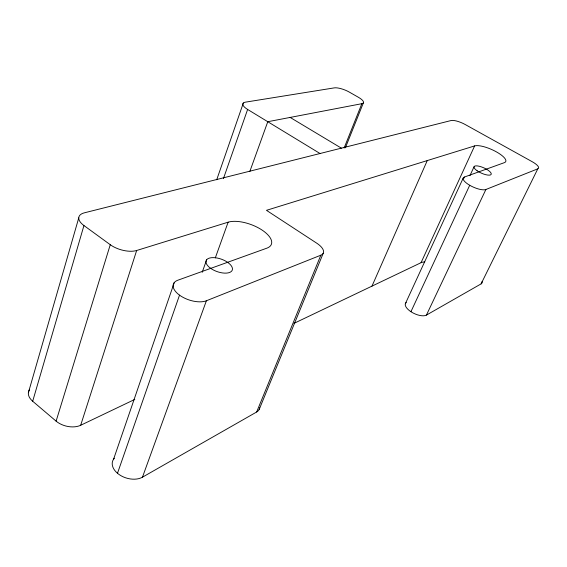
<?xml version="1.0" encoding="UTF-8"?>
<svg xmlns="http://www.w3.org/2000/svg" width="567" height="567" viewBox="0 0 567 567"><rect width="100%" height="100%" fill="white"/><g stroke="black" fill="none" stroke-linecap="round" stroke-linejoin="round"><path stroke-width="0.85" d="M28.371 392.747L78.756 217.898M134.804 399.409L80.67 425.271A17.527 10.964 14.3 0 1 56.112 421.146L32.695 401.252L83.944 225.546A18.909 8.767 16 0 1 84.398 212.816L451.07 120.544A11.326 3.239 23.1 0 1 465.11 124.471L532.101 161.652A11.794 3.409 24.3 0 1 537.792 168.831L481.099 283.883L426.427 315.096A12.233 5.379 25.2 0 1 411.422 312.02A12.233 5.379 25.2 0 1 406.256 302.509M56.112 421.146L110.26 244.71L83.944 225.546M80.67 425.271L136.654 250.494L228.132 222.186A25.841 11.411 20.3 0 1 262.315 230.23A25.841 11.411 20.3 0 1 266.802 248.19L177.875 280.204A19.639 9.83 19 0 0 179.633 295.223A19.639 9.83 19 0 0 206.388 300.765L320.837 255.2A16.847 7.279 21.9 0 0 316.74 243.186L266.469 210.329L474.629 145.917A17.868 5.309 23.8 0 1 496.522 151.935A17.868 5.309 23.8 0 1 504.382 162.644L464.387 177.046L463.65 178.648M113.606 459.135L174.26 282.579M216.714 179.753L243.328 103.024M117.489 473.282L179.526 295.145M223.455 178.534L247.623 109.445A13.225 4.458 19.9 0 1 245.49 102.145L334.247 87.885A11.666 3.494 21.3 0 1 349.307 92.095L358.45 97.311A11.716 3.522 21.5 0 1 361.852 103.69L344.119 148.037M202.206 272.28L206.643 259.792M215.325 257.857L228.132 222.186M249.799 171.553L267.78 121.714L361.852 103.69M114.357 458.193A17.96 11.829 17.7 0 0 119.431 474.756A17.96 11.829 17.7 0 0 142.459 477.187L206.388 300.765M345.381 147.796L363.355 102.903M142.459 477.187L256.667 411.996L320.837 255.2M259.176 409.473L323.211 253.286M371.987 286.122L427.256 160.574M293.968 323.381L421.054 262.684L474.629 145.917M405.334 303.763L463.147 178.201M469.923 175.678L474.012 166.847M410.933 311.701L469.717 185.274M426.427 315.096L485.884 189.498L537.792 168.831M290.148 117.426L341.369 148.15M247.623 109.445L320.036 153.522M421.054 262.684A16.911 6.847 24.8 0 1 424.768 261.954M485.884 189.498A12.991 4.21 24 0 1 469.774 185.303A12.991 4.21 24 0 1 464.387 177.046M259.693 407.73A15.585 8.973 22.2 0 1 256.667 411.996M136.654 250.494A19.094 9.065 16.7 0 1 110.26 244.71M32.695 401.252A17.379 10.631 13.2 0 1 29.498 389.664M482.049 281.551A11.163 4.408 25.6 0 1 481.099 283.883M210.435 268.17A13.884 6.57 19.7 0 0 232.208 270.261A13.884 6.57 19.7 0 0 214.999 257.716A13.884 6.57 19.7 0 0 210.435 268.17M477.131 170.78A9.377 2.92 24 0 0 491.164 174.388A9.377 2.92 24 0 0 479.597 166.344A9.377 2.92 24 0 0 477.131 170.78"/></g></svg>
